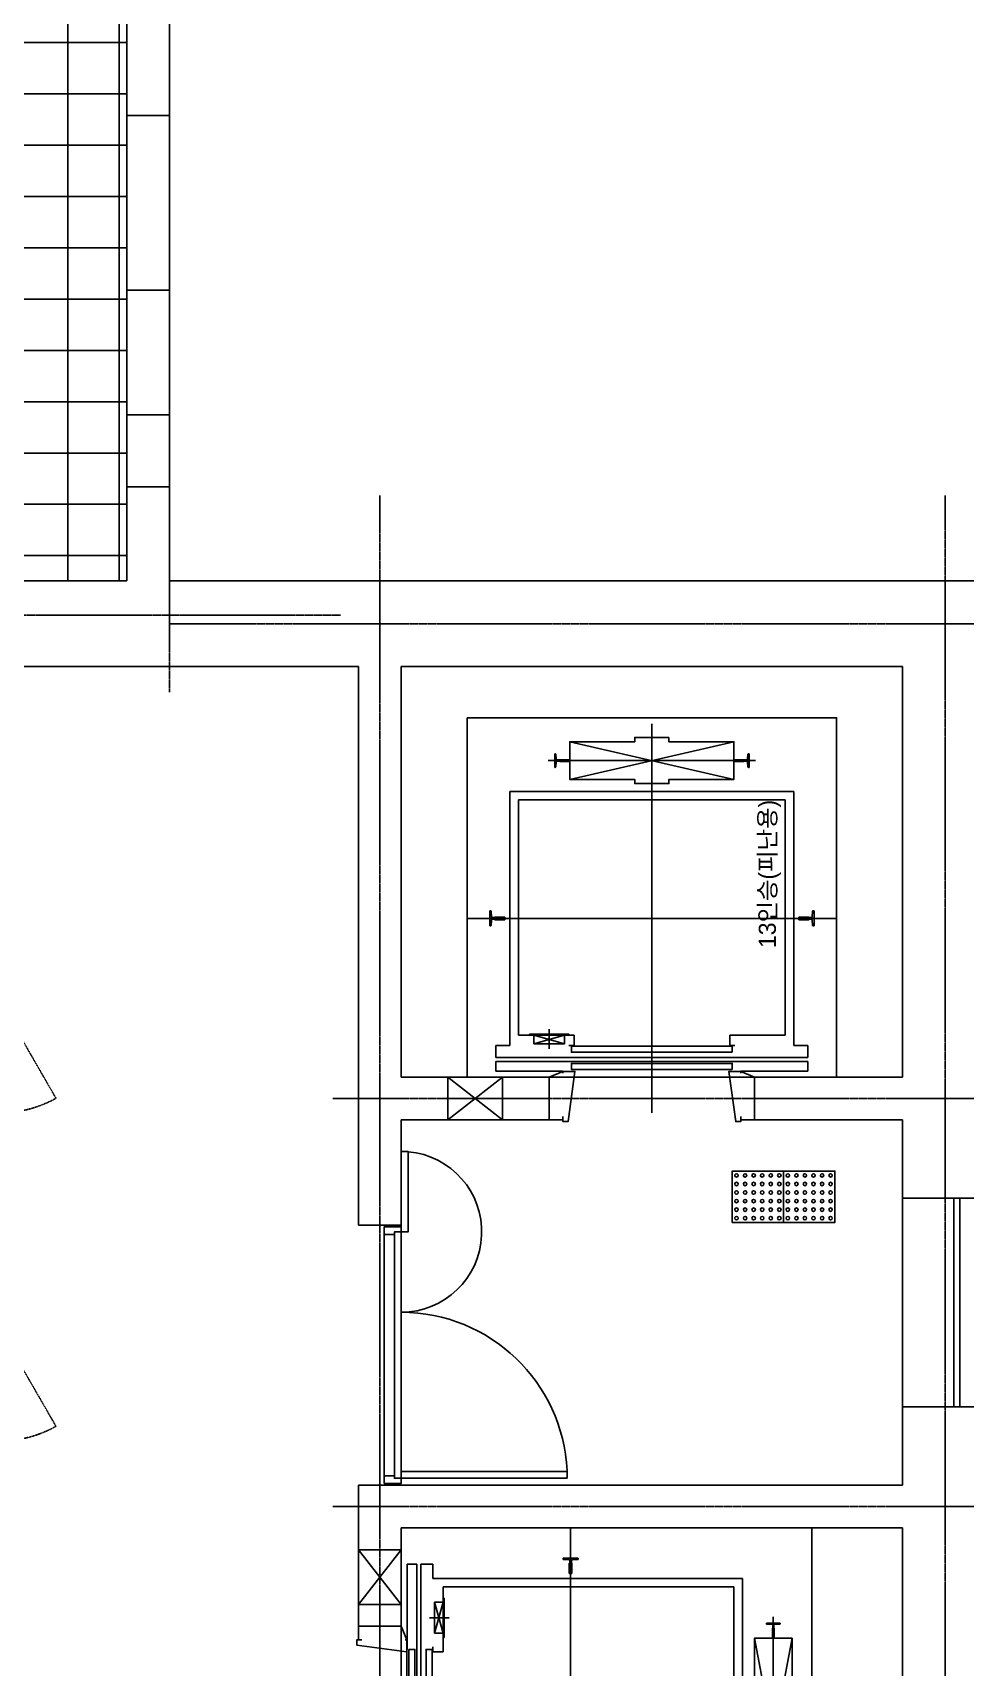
# Model space of a CAD drawing. Header units: millimetres. Extents: x 18456 to 179493, y -203649 to 469211.
# Drawn here: x 112045 to 117497, y 130794 to 140348 of the extents above; entities that cross this region are included whole.
import ezdxf

# ---------------------------------------------------------------- set-up
doc = ezdxf.new("R2010")
doc.units = ezdxf.units.MM
doc.linetypes.add('X-평면도(기본형)$0$CEN', pattern=[52.5, 50, -1, 0.5, -1])
doc.linetypes.add('X-평면도(기본형)$0$HID', pattern=[2.8, 1.8, -1])
for name, color, linetype, true_color in [('X-평면도(기본형)$0$40HAT', 9, 'Continuous', 0x808080), ('X-평면도(기본형)$0$4ELE', 4, 'Continuous', 0x00ffff), ('X-평면도(기본형)$0$A-DOOR', 4, 'Continuous', 0x00ffff), ('X-평면도(기본형)$0$CEN', 1, 'X-평면도(기본형)$0$CEN', 0xff0000), ('X-평면도(기본형)$0$DEFPOINTS-1', 7, 'Continuous', 0x262f4c), ('X-평면도(기본형)$0$DEFTXT', 7, 'Continuous', 0x7fdfff), ('X-평면도(기본형)$0$ELEV', 9, 'Continuous', 0x808080), ('X-평면도(기본형)$0$NON', 6, 'Continuous', 0xff00ff), ('X-평면도(기본형)$0$STL', 4, 'Continuous', 0x00ffff), ('X-평면도(기본형)$0$TIL', 5, 'Continuous', 0x0000ff), ('X-평면도(기본형)$0$TILE', 7, 'Continuous', 0xc0c0c0), ('X-평면도(기본형)$0$W1', 2, 'Continuous', 0xffff00), ('X-평면도(기본형)$0$설비OPEN', 9, 'Continuous', 0x808080)]:
    doc.layers.add(name, color=color, linetype=linetype, true_color=true_color)
doc.styles.add('맑은 고딕 Regular', font='')
doc.styles.get('맑은 고딕 Regular').set_extended_font_data('M+39D80 怨좊뵓')

# ---------------------------------------------------------------- blocks, each defined once
blk = doc.blocks.new('X-평면도(기본형)$0$jjbl')
at = {"layer": 'X-평면도(기본형)$0$TILE'}
blk.add_lwpolyline([(300, 300), (300, 0), (0, 0), (0, 300)], close=True, dxfattribs=at)
for centre in [(25, 275), (25, 225), (75, 275), (75, 225), (125, 275), (125, 225), (175, 275), (175, 225), (225, 275), (225, 225), (275, 275), (275, 225), (25, 175), (25, 125), (75, 175), (75, 125), (125, 175), (125, 125), (175, 175), (175, 125), (225, 175), (225, 125), (275, 175), (275, 125), (25, 75), (25, 25), (75, 75), (75, 25), (125, 75), (125, 25), (175, 75), (175, 25), (225, 75), (225, 25), (275, 75), (275, 25)]:
    blk.add_circle(centre, 10, dxfattribs=at)
blk = doc.blocks.new('X-평면도(기본형)$0$evj')
at = {"xscale": -1, "rotation": 180}
for p in [(300, 600), (300, 300)]:
    blk.add_blockref('X-평면도(기본형)$0$jjbl', p, dxfattribs=at)
blk = doc.blocks.new('X-평면도(기본형)$0$PSD700_2')
at = {"layer": 'X-평면도(기본형)$0$STL', "color": 5, "linetype": 'X-평면도(기본형)$0$HID', "true_color": 0x0000ff}
blk.add_line((-330, 30), (243.8, 361.3), dxfattribs=at)
for points in [[(-330, 0), (-330, 30), (-350, 30), (-350, 0)], [(-330, 0), (-330, 30), (330, 30), (330, 0)], [(350, 0), (350, 30), (330, 30), (330, 0)]]:
    blk.add_lwpolyline(points, close=True, dxfattribs=at)
blk.add_arc((-350, 30), 680, 0, 29.15738, dxfattribs=at)
blk = doc.blocks.new('X-평면도(기본형)$0$ev16x2k')
at = {"layer": 'X-평면도(기본형)$0$DEFPOINTS-1'}
blk.add_lwpolyline([(-1225, 2525), (3575, 2525), (3575, 125), (-1225, 125)], close=True, dxfattribs=at)
at = {"layer": 'X-평면도(기본형)$0$ELEV', "color": 1, "true_color": 0xff0000}
for p, q in [((0, -85), (0, 2515)), ((2350, -85), (2350, 2515)), ((-706, 2300), (706, 2300)), ((1644, 2300), (3056, 2300)), ((3575, 1115), (-1220, 1115))]:
    blk.add_line(p, q, dxfattribs=at)
at = {"layer": 'X-평면도(기본형)$0$ELEV'}
for p, q in [((-580, 2190), (580, 2410)), ((-580, 2410), (580, 2190)), ((1770, 2190), (2930, 2410)), ((1770, 2410), (2930, 2190)), ((-665.7, 2340), (-668, 2340)), ((-668, 2340), (-668, 2260)), ((-659.8, 2307.5), (-661.7, 2336.3)), ((-639.2, 2303.8), (-655.8, 2303.8)), ((-655.8, 2296.3), (-639.2, 2296.3)), ((-581, 2305), (-638, 2305)), ((-638, 2295), (-581, 2295)), ((-580, 2304), (-581, 2305)), ((-581, 2295), (-580, 2296)), ((-580, 2296), (-580, 2304)), ((580, 2304), (581, 2305)), ((580, 2296), (580, 2304)), ((581, 2295), (580, 2296)), ((581, 2305), (638, 2305)), ((638, 2295), (581, 2295)), ((639.2, 2303.8), (655.8, 2303.8)), ((655.8, 2296.3), (639.2, 2296.3)), ((659.8, 2307.5), (661.7, 2336.3)), ((665.7, 2340), (668, 2340)), ((668, 2340), (668, 2260)), ((1684.3, 2340), (1682, 2340)), ((1682, 2340), (1682, 2260)), ((1690.2, 2307.5), (1688.3, 2336.3)), ((1710.8, 2303.8), (1694.2, 2303.8)), ((1694.2, 2296.3), (1710.8, 2296.3)), ((1769, 2305), (1712, 2305)), ((1712, 2295), (1769, 2295)), ((1770, 2304), (1769, 2305)), ((1769, 2295), (1770, 2296)), ((1770, 2296), (1770, 2304)), ((2930, 2304), (2931, 2305)), ((2930, 2296), (2930, 2304)), ((2931, 2295), (2930, 2296)), ((2931, 2305), (2988, 2305)), ((2988, 2295), (2931, 2295)), ((2989.2, 2303.8), (3005.8, 2303.8)), ((3005.8, 2296.3), (2989.2, 2296.3)), ((3009.8, 2307.5), (3011.7, 2336.3)), ((3015.7, 2340), (3018, 2340)), ((3018, 2340), (3018, 2260)), ((-668, 2260), (-665.7, 2260)), ((-661.7, 2263.7), (-659.8, 2292.5)), ((661.7, 2263.7), (659.8, 2292.5)), ((668, 2260), (665.7, 2260)), ((1682, 2260), (1684.3, 2260)), ((1688.3, 2263.7), (1690.2, 2292.5)), ((3011.7, 2263.7), (3009.8, 2292.5)), ((3018, 2260), (3015.7, 2260)), ((-930, 310), (-930, 2120)), ((-930, 2120), (930, 2120)), ((930, 310), (930, 2120)), ((1420, 310), (1420, 2120)), ((1420, 2120), (3280, 2120)), ((3280, 310), (3280, 2120)), ((-880, 370), (-880, 2070)), ((-880, 2070), (880, 2070)), ((880, 370), (880, 2070)), ((1470, 370), (1470, 2070)), ((1470, 2070), (3230, 2070)), ((3230, 370), (3230, 2070)), ((-1043.7, 1159.5), (-1048, 1159.5)), ((-1048, 1159.5), (-1048, 1070.5)), ((-1037.3, 1123.4), (-1039.7, 1155.8)), ((1037.3, 1123.4), (1039.7, 1155.8)), ((1043.7, 1159.5), (1048, 1159.5)), ((1048, 1159.5), (1048, 1070.5)), ((1306.3, 1159.5), (1302, 1159.5)), ((1302, 1159.5), (1302, 1070.5)), ((1312.7, 1123.4), (1310.3, 1155.8)), ((3387.3, 1123.4), (3389.7, 1155.8)), ((3393.7, 1159.5), (3398, 1159.5)), ((3398, 1159.5), (3398, 1070.5)), ((-1048, 1070.5), (-1043.7, 1070.5)), ((-1039.7, 1074.2), (-1037.3, 1106.6)), ((-1021.2, 1119.8), (-1033.3, 1119.8)), ((-1033.3, 1110.2), (-1021.2, 1110.2)), ((-960, 1123), (-1018, 1123)), ((-1018, 1107), (-960, 1107)), ((-959, 1122), (-960, 1123)), ((-960, 1107), (-959, 1108)), ((-959, 1108), (-959, 1122)), ((959, 1122), (960, 1123)), ((959, 1108), (959, 1122)), ((960, 1107), (959, 1108)), ((960, 1123), (1018, 1123)), ((1018, 1107), (960, 1107)), ((1021.2, 1119.8), (1033.3, 1119.8)), ((1033.3, 1110.2), (1021.2, 1110.2)), ((1039.7, 1074.2), (1037.3, 1106.6)), ((1048, 1070.5), (1043.7, 1070.5)), ((1302, 1070.5), (1306.3, 1070.5)), ((1310.3, 1074.2), (1312.7, 1106.6)), ((1328.8, 1119.8), (1316.7, 1119.8)), ((1316.7, 1110.2), (1328.8, 1110.2)), ((1390, 1123), (1332, 1123)), ((1332, 1107), (1390, 1107)), ((1391, 1122), (1390, 1123)), ((1390, 1107), (1391, 1108)), ((1391, 1108), (1391, 1122)), ((3309, 1122), (3310, 1123)), ((3309, 1108), (3309, 1122)), ((3310, 1107), (3309, 1108)), ((3310, 1123), (3368, 1123)), ((3368, 1107), (3310, 1107)), ((3371.2, 1119.8), (3383.3, 1119.8)), ((3383.3, 1110.2), (3371.2, 1110.2)), ((3389.7, 1074.2), (3387.3, 1106.6)), ((3398, 1070.5), (3393.7, 1070.5)), ((-930, 310), (-1012, 310)), ((-1012, 240), (-1012, 310)), ((-500, 370), (-880, 370)), ((-790, 370), (-610, 320)), ((-790, 320), (-610, 370)), ((-500, 310), (-530, 310)), ((-500, 310), (-500, 370)), ((880, 370), (500, 370)), ((500, 310), (500, 370)), ((500, 310), (530, 310)), ((930, 310), (1012, 310)), ((1012, 240), (1012, 310)), ((1420, 310), (1338, 310)), ((1338, 240), (1338, 310)), ((1850, 370), (1470, 370)), ((1560, 370), (1740, 320)), ((1560, 320), (1740, 370)), ((1850, 310), (1820, 310)), ((1850, 310), (1850, 370)), ((3230, 370), (2850, 370)), ((2850, 310), (2850, 370)), ((2850, 310), (2880, 310)), ((3280, 310), (3362, 310)), ((3362, 240), (3362, 310)), ((-1012, 240), (1012, 240)), ((-1012, 215), (1012, 215)), ((-1012, 160), (-1012, 215)), ((1012, 160), (1012, 215)), ((1338, 240), (3362, 240)), ((1338, 215), (3362, 215)), ((1338, 160), (1338, 215)), ((3362, 160), (3362, 215)), ((-1012, 160), (-515, 160)), ((-500, 158), (500, 158)), ((515, 160), (1012, 160)), ((1338, 160), (1835, 160)), ((1850, 158), (2850, 158)), ((2865, 160), (3362, 160))]:
    blk.add_line(p, q, dxfattribs=at)
at = {"layer": 'X-평면도(기본형)$0$ELEV', "color": 1, "ltscale": 0.01, "true_color": 0xff0000}
for p, q in [((-700, 405), (-700, 290)), ((1650, 405), (1650, 290))]:
    blk.add_line(p, q, dxfattribs=at)
at = {"layer": 'X-평면도(기본형)$0$ELEV', "color": 18, "true_color": 0x000000}
for p, q in [((-570, 158), (-650, 125)), ((570, 158), (650, 125)), ((1780, 158), (1700, 125)), ((2920, 158), (3000, 125)), ((-570, -125), (-650, -125)), ((570, -125), (650, -125)), ((1780, -125), (1700, -125)), ((2920, -125), (3000, -125))]:
    blk.add_line(p, q, dxfattribs=at)
at = {"layer": 'X-평면도(기본형)$0$ELEV'}
for points in [[(100, 2435), (100, 2410), (580, 2410), (580, 2190), (100, 2190), (100, 2165), (-100, 2165), (-100, 2190), (-580, 2190), (-580, 2410), (-100, 2410), (-100, 2435)], [(2450, 2435), (2450, 2410), (2930, 2410), (2930, 2190), (2450, 2190), (2450, 2165), (2250, 2165), (2250, 2190), (1770, 2190), (1770, 2410), (2250, 2410), (2250, 2435)], [(-815, 375), (-585, 375), (-585, 370), (-815, 370)], [(-790, 370), (-610, 370), (-610, 320), (-790, 320)], [(515, 270), (-515, 270), (-515, 305), (515, 305)], [(1535, 375), (1765, 375), (1765, 370), (1535, 370)], [(1560, 370), (1740, 370), (1740, 320), (1560, 320)], [(2865, 270), (1835, 270), (1835, 305), (2865, 305)], [(515, 170), (-515, 170), (-515, 205), (515, 205)], [(2865, 170), (1835, 170), (1835, 205), (2865, 205)]]:
    blk.add_lwpolyline(points, close=True, dxfattribs=at)
at = {"layer": 'X-평면도(기본형)$0$ELEV', "color": 4, "true_color": 0x00ffff}
for points in [[(-570, 148), (-570, 158), (-570, 156), (-570, 158), (-500, 158), (-540, -135), (-570, -135), (-570, -105)], [(570, 148), (570, 158), (570, 156), (570, 158), (500, 158), (540, -135), (570, -135), (570, -105)], [(1780, 148), (1780, 158), (1780, 156), (1780, 158), (1850, 158), (1810, -135), (1780, -135), (1780, -105)], [(2920, 148), (2920, 158), (2920, 156), (2920, 158), (2850, 158), (2890, -135), (2920, -135), (2920, -105)]]:
    blk.add_lwpolyline(points, dxfattribs=at)
at = {"layer": 'X-평면도(기본형)$0$ELEV'}
for centre, radius, start, end in [((-665.7, 2336), 4, 3.94519, 90), ((639.2, 2305), 1.2, 180, 270), ((639.2, 2295), 1.2, 90, 180), ((655.8, 2307.8), 4, 270, 356.05481), ((655.8, 2292.3), 4, 3.94519, 90), ((1684.3, 2336), 4, 3.94519, 90), ((2989.2, 2305), 1.2, 180, 270), ((2989.2, 2295), 1.2, 90, 180), ((3005.8, 2307.8), 4, 270, 356.05481), ((3005.8, 2292.3), 4, 3.94519, 90), ((-665.7, 2264), 4, 270, 356.05481), ((1684.3, 2264), 4, 270, 356.05481), ((-1043.7, 1155.5), 4, 4.31603, 90), ((1306.3, 1155.5), 4, 4.31603, 90), ((-1043.7, 1074.5), 4, 270, 355.68397), ((1021.2, 1123), 3.2, 179.11171, 270), ((1021.3, 1107), 3.25, 90.88829, 180), ((1033.3, 1123.8), 4, 270, 355.68397), ((1033.3, 1106.2), 4, 4.31603, 90), ((1306.3, 1074.5), 4, 270, 355.68397), ((3371.2, 1123), 3.2, 179.11171, 270), ((3371.3, 1107), 3.25, 90.88829, 180), ((3383.3, 1123.8), 4, 270, 355.68397), ((3383.3, 1106.2), 4, 4.31603, 90)]:
    blk.add_arc(centre, radius, start, end, dxfattribs=at)
at = {"layer": 'X-평면도(기본형)$0$ELEV', "extrusion": (0, 0, -1)}
for centre, radius, start, end in [((655.8, 2307.8), 4, 270, 356.05481), ((655.8, 2292.3), 4, 3.94519, 90), ((639.2, 2305), 1.2, 180, 270), ((639.2, 2295), 1.2, 90, 180), ((-665.7, 2336), 4, 3.94519, 90), ((-1694.2, 2307.8), 4, 270, 356.05481), ((-1694.2, 2292.3), 4, 3.94519, 90), ((-1710.8, 2305), 1.2, 180, 270), ((-1710.8, 2295), 1.2, 90, 180), ((-3015.7, 2336), 4, 3.94519, 90), ((-665.7, 2264), 4, 270, 356.05481), ((-3015.7, 2264), 4, 270, 356.05481), ((-1043.7, 1155.5), 4, 4.31603, 90), ((-3393.7, 1155.5), 4, 4.31603, 90), ((1033.3, 1123.8), 4, 270, 355.68397), ((1033.3, 1106.2), 4, 4.31603, 90), ((1021.2, 1123), 3.2, 179.11171, 270), ((1021.3, 1107), 3.25, 90.88829, 180), ((-1043.7, 1074.5), 4, 270, 355.68397), ((-1316.7, 1123.8), 4, 270, 355.68397), ((-1316.7, 1106.2), 4, 4.31603, 90), ((-1328.8, 1123), 3.2, 179.11171, 270), ((-1328.7, 1107), 3.25, 90.88829, 180), ((-3393.7, 1074.5), 4, 270, 355.68397)]:
    blk.add_arc(centre, radius, start, end, dxfattribs=at)
at = {"layer": 'X-평면도(기본형)$0$DEFTXT', "char_height": 100, "width": 2039.13, "attachment_point": 9, "rotation": 90, "style": '맑은 고딕 Regular'}
for insert in [(855, 2070), (3205, 2070)]:
    blk.add_mtext('16인승(비상용)', dxfattribs=dict(at, insert=insert))
blk = doc.blocks.new('X-평면도(기본형)$0$ev13k')
at = {"layer": 'X-평면도(기본형)$0$DEFPOINTS-1'}
blk.add_lwpolyline([(-1080, 2225), (1080, 2225), (1080, 125), (-1080, 125)], close=True, dxfattribs=at)
at = {"layer": 'X-평면도(기본형)$0$ELEV', "color": 1, "true_color": 0xff0000}
for p, q in [((0, -85), (0, 2190)), ((-606, 1975), (606, 1975)), ((1080, 1052.5), (-1080, 1052.5))]:
    blk.add_line(p, q, dxfattribs=at)
at = {"layer": 'X-평면도(기본형)$0$ELEV'}
for p, q in [((-565.7, 2015), (-568, 2015)), ((-568, 2015), (-568, 1935)), ((-559.8, 1982.5), (-561.7, 2011.3)), ((-480, 1865), (480, 2085)), ((-480, 2085), (480, 1865)), ((559.8, 1982.5), (561.7, 2011.3)), ((565.7, 2015), (568, 2015)), ((568, 2015), (568, 1935)), ((-568, 1935), (-565.7, 1935)), ((-561.7, 1938.7), (-559.8, 1967.5)), ((-539.2, 1978.8), (-555.8, 1978.8)), ((-555.8, 1971.2), (-539.2, 1971.2)), ((-481, 1980), (-538, 1980)), ((-538, 1970), (-481, 1970)), ((-480, 1979), (-481, 1980)), ((-481, 1970), (-480, 1971)), ((-480, 1971), (-480, 1979)), ((480, 1979), (481, 1980)), ((480, 1971), (480, 1979)), ((481, 1970), (480, 1971)), ((481, 1980), (538, 1980)), ((538, 1970), (481, 1970)), ((539.2, 1978.8), (555.8, 1978.8)), ((555.8, 1971.2), (539.2, 1971.2)), ((561.7, 1938.7), (559.8, 1967.5)), ((568, 1935), (565.7, 1935)), ((-830, 310), (-830, 1795)), ((-830, 1795), (830, 1795)), ((-780, 370), (-780, 1745)), ((-780, 1745), (780, 1745)), ((780, 370), (780, 1745)), ((830, 310), (830, 1795)), ((-943.7, 1097), (-948, 1097)), ((-948, 1097), (-948, 1008)), ((-937.3, 1060.9), (-939.7, 1093.3)), ((-921.2, 1057.2), (-933.3, 1057.2)), ((-860, 1060.5), (-918, 1060.5)), ((-859, 1059.5), (-860, 1060.5)), ((-859, 1045.5), (-859, 1059.5)), ((859, 1059.5), (860, 1060.5)), ((859, 1045.5), (859, 1059.5)), ((860, 1060.5), (918, 1060.5)), ((921.2, 1057.2), (933.3, 1057.2)), ((937.3, 1060.9), (939.7, 1093.3)), ((943.7, 1097), (948, 1097)), ((948, 1097), (948, 1008)), ((-948, 1008), (-943.7, 1008)), ((-939.7, 1011.7), (-937.3, 1044.1)), ((-933.3, 1047.7), (-921.2, 1047.7)), ((-918, 1044.5), (-860, 1044.5)), ((-860, 1044.5), (-859, 1045.5)), ((860, 1044.5), (859, 1045.5)), ((918, 1044.5), (860, 1044.5)), ((933.3, 1047.7), (921.2, 1047.7)), ((939.7, 1011.7), (937.3, 1044.1)), ((948, 1008), (943.7, 1008)), ((-830, 310), (-912, 310)), ((-912, 240), (-912, 310)), ((-455, 370), (-780, 370)), ((-690, 370), (-510, 320)), ((-690, 320), (-510, 370)), ((-455, 310), (-485, 310)), ((-455, 310), (-455, 370)), ((780, 370), (455, 370)), ((455, 310), (455, 370)), ((455, 310), (485, 310)), ((830, 310), (912, 310)), ((912, 240), (912, 310)), ((-912, 240), (912, 240)), ((-912, 215), (912, 215)), ((-912, 160), (-912, 215)), ((912, 160), (912, 215)), ((-912, 160), (-520, 160)), ((520, 160), (912, 160))]:
    blk.add_line(p, q, dxfattribs=at)
at = {"layer": 'X-평면도(기본형)$0$ELEV', "color": 1, "ltscale": 0.01, "true_color": 0xff0000}
blk.add_line((-600, 405), (-600, 290), dxfattribs=at)
at = {"layer": 'X-평면도(기본형)$0$ELEV', "color": 18, "true_color": 0x000000}
for p, q in [((-520, 158), (-600, 125)), ((520, 158), (600, 125)), ((-520, -125), (-600, -125)), ((520, -125), (600, -125))]:
    blk.add_line(p, q, dxfattribs=at)
at = {"layer": 'X-평면도(기본형)$0$ELEV'}
for points in [[(100, 2110), (100, 2085), (480, 2085), (480, 1865), (100, 1865), (100, 1840), (-100, 1840), (-100, 1865), (-480, 1865), (-480, 2085), (-100, 2085), (-100, 2110)], [(-715, 375), (-485, 375), (-485, 370), (-715, 370)], [(-690, 370), (-510, 370), (-510, 320), (-690, 320)], [(470, 270), (-470, 270), (-470, 305), (470, 305)], [(470, 170), (-470, 170), (-470, 205), (470, 205)]]:
    blk.add_lwpolyline(points, close=True, dxfattribs=at)
at = {"layer": 'X-평면도(기본형)$0$ELEV', "color": 4, "true_color": 0x00ffff}
for points in [[(-520, 148), (-520, 158), (-520, 156), (-520, 158), (-450, 158), (-490, -135), (-520, -135), (-520, -105)], [(520, 148), (520, 158), (520, 156), (520, 158), (450, 158), (490, -135), (520, -135), (520, -105)]]:
    blk.add_lwpolyline(points, dxfattribs=at)
at = {"layer": 'X-평면도(기본형)$0$ELEV'}
for centre, radius, start, end in [((-565.7, 2011), 4, 3.94519, 90), ((-565.7, 1939), 4, 270, 356.05481), ((539.2, 1980), 1.2, 180, 270), ((539.2, 1970), 1.2, 90, 180), ((555.8, 1982.8), 4, 270, 356.05481), ((555.8, 1967.2), 4, 3.94519, 90), ((-943.7, 1093), 4, 4.31603, 90), ((921.2, 1060.5), 3.2, 179.11171, 270), ((933.3, 1061.2), 4, 270, 355.68397), ((-943.7, 1012), 4, 270, 355.68397), ((921.3, 1044.5), 3.25, 90.88829, 180), ((933.3, 1043.7), 4, 4.31603, 90)]:
    blk.add_arc(centre, radius, start, end, dxfattribs=at)
at = {"layer": 'X-평면도(기본형)$0$ELEV', "extrusion": (0, 0, -1)}
for centre, radius, start, end in [((-565.7, 2011), 4, 3.94519, 90), ((555.8, 1982.8), 4, 270, 356.05481), ((555.8, 1967.2), 4, 3.94519, 90), ((539.2, 1980), 1.2, 180, 270), ((539.2, 1970), 1.2, 90, 180), ((-565.7, 1939), 4, 270, 356.05481), ((933.3, 1061.2), 4, 270, 355.68397), ((921.2, 1060.5), 3.2, 179.11171, 270), ((-943.7, 1093), 4, 4.31603, 90), ((933.3, 1043.7), 4, 4.31603, 90), ((921.3, 1044.5), 3.25, 90.88829, 180), ((-943.7, 1012), 4, 270, 355.68397)]:
    blk.add_arc(centre, radius, start, end, dxfattribs=at)
at = {"layer": 'X-평면도(기본형)$0$DEFTXT', "insert": (755, 1745), "char_height": 100, "width": 2039.13, "attachment_point": 9, "rotation": 90, "style": '맑은 고딕 Regular'}
blk.add_mtext('13인승(피난용)', dxfattribs=at)

msp = doc.modelspace()

# ---------------------------------------------------------------- hatches: boundary and pattern name
at = {"layer": 'X-평면도(기본형)$0$TIL'}
h = msp.add_hatch(dxfattribs=at)
h.set_pattern_fill('H3', color=256, scale=300, angle=45, style=0, pattern_type=2)
h.set_pattern_definition([(360, (-609549.33, 317891.23), (2e-13, 300), []), (90, (-609549.33, 317891.23), (-300, 9e-14), [])])
h.paths.add_polyline_path([(111119.6, 137293.9), (110969.6, 137293.9), (110969.6, 138893.9), (110854.6, 138893.9), (110854.6, 140413.9), (110969.6, 140413.9), (110969.6, 140843.9), (111249.6, 140843.9), (111249.6, 144423.9), (111134.6, 144423.9), (111134.6, 145943.9), (111249.6, 145943.9), (111249.6, 146443.9), (111049.6, 146443.9), (111049.6, 147413.9), (112594.6, 147413.9), (112594.6, 141483.9), (111769.6, 141483.9), (111769.6, 140973.9), (111569.6, 140973.9), (111569.6, 140773.9), (111769.6, 140773.9), (111769.6, 140733.9), (112594.6, 140733.9), (112594.6, 137143.9), (111119.6, 137143.9)], flags=0)

# ---------------------------------------------------------------- linework, layer by layer
at = {"color": 6, "true_color": 0xff00ff}
for p, q in [((114472.1, 134243.9), (114472.1, 133993.9)), ((114792.1, 134243.9), (114472.1, 134243.9)), ((114792.1, 133993.9), (114472.1, 134243.9)), ((114472.1, 133993.9), (114792.1, 134243.9)), ((114792.1, 133993.9), (114792.1, 134243.9)), ((114472.1, 133993.9), (114792.1, 133993.9)), ((113949.6, 131481.4), (113949.6, 131161.4)), ((114199.6, 131481.4), (113949.6, 131481.4)), ((114199.6, 131481.4), (113949.6, 131161.4)), ((114199.6, 131161.4), (113949.6, 131481.4)), ((114199.6, 131161.4), (114199.6, 131481.4)), ((113949.6, 131161.4), (114199.6, 131161.4))]:
    msp.add_line(p, q, dxfattribs=at)
at = {"layer": 'X-평면도(기본형)$0$4ELE'}
for p, q in [((112594.6, 139863.9), (112594.6, 138843.9)), ((112844.6, 139863.9), (112844.6, 138843.9)), ((112594.6, 138113.9), (112594.6, 137693.9)), ((112844.6, 138113.9), (112844.6, 137693.9)), ((117129.6, 133536.4), (117129.6, 132316.4))]:
    msp.add_line(p, q, dxfattribs=at)
at = {"layer": 'X-평면도(기본형)$0$A-DOOR', "color": 8, "true_color": 0x808080}
for p, q in [((114099.6, 131913.9), (114099.6, 133323.9)), ((114159.6, 131913.9), (114159.6, 133323.9)), ((114199.6, 131898.9), (114199.6, 133338.9))]:
    msp.add_line(p, q, dxfattribs=at)
at = {"layer": 'X-평면도(기본형)$0$A-DOOR'}
for points in [[(114199.6, 133808.9), (114199.6, 133338.9), (114239.6, 133338.9), (114239.6, 133808.9)], [(114099.6, 133323.9), (114099.6, 133368.9), (114199.6, 133368.9), (114199.6, 133338.9), (114159.6, 133338.9), (114159.6, 133323.9)], [(114099.6, 131913.9), (114099.6, 131868.9), (114199.6, 131868.9), (114199.6, 131898.9), (114159.6, 131898.9), (114159.6, 131913.9)], [(115169.6, 131898.9), (114199.6, 131898.9), (114199.6, 131938.9), (115169.6, 131938.9)]]:
    msp.add_lwpolyline(points, close=True, dxfattribs=at)
at = {"layer": 'X-평면도(기본형)$0$A-DOOR', "color": 8, "true_color": 0x808080}
for centre, radius, start, end in [((114199.6, 133338.9), 470, 270, 85.11786), ((114199.6, 131898.9), 970, 2.63522, 90)]:
    msp.add_arc(centre, radius, start, end, dxfattribs=at)
at = {"layer": 'X-평면도(기본형)$0$CEN'}
for p, q in [((114074.6, 125558.9), (114074.6, 137643.9)), ((117379.6, 127308.9), (117379.6, 137643.9)), ((112844.6, 137143.9), (112844.6, 136493.9)), ((113844.6, 136943.9), (109919.6, 136943.9)), ((118129.6, 136893.9), (112844.6, 136893.9)), ((118129.6, 134118.9), (113799.6, 134118.9)), ((118129.6, 131733.9), (113799.6, 131733.9))]:
    msp.add_line(p, q, dxfattribs=at)
at = {"layer": 'X-평면도(기본형)$0$NON'}
for p, q in [((117429.6, 133536.4), (117429.6, 132316.4)), ((117464.6, 133536.4), (117464.6, 132316.4))]:
    msp.add_line(p, q, dxfattribs=at)
at = {"layer": 'X-평면도(기본형)$0$W1'}
for p, q in [((112594.6, 139863.9), (112594.6, 142223.9)), ((112844.6, 142223.9), (112844.6, 139863.9)), ((112844.6, 139863.9), (112594.6, 139863.9)), ((112844.6, 138843.9), (112594.6, 138843.9)), ((112594.6, 138843.9), (112594.6, 138113.9)), ((112844.6, 138843.9), (112844.6, 138113.9)), ((112844.6, 138113.9), (112594.6, 138113.9)), ((112844.6, 137693.9), (112594.6, 137693.9)), ((112594.6, 137693.9), (112594.6, 137143.9)), ((112844.6, 137693.9), (112844.6, 137143.9)), ((112594.6, 137143.9), (110129.6, 137143.9)), ((117629.6, 137143.9), (112844.6, 137143.9)), ((113949.6, 136643.9), (110629.6, 136643.9)), ((113949.6, 133378.9), (113949.6, 136643.9)), ((114199.6, 134243.9), (114199.6, 136643.9)), ((117129.6, 136643.9), (114199.6, 136643.9)), ((117129.6, 134243.9), (117129.6, 136643.9)), ((115064.6, 134243.9), (114199.6, 134243.9)), ((115064.6, 134243.9), (115064.6, 133993.9)), ((116264.6, 134243.9), (116264.6, 133993.9)), ((117129.6, 134243.9), (116264.6, 134243.9)), ((114199.6, 133378.9), (114199.6, 133993.9)), ((115064.6, 133993.9), (114199.6, 133993.9)), ((117129.6, 133993.9), (116264.6, 133993.9)), ((117129.6, 133536.4), (117129.6, 133993.9)), ((117129.6, 133536.4), (117629.6, 133536.4)), ((114199.6, 133378.9), (113949.6, 133378.9)), ((117129.6, 132316.4), (117629.6, 132316.4)), ((117129.6, 131858.9), (117129.6, 132316.4)), ((113949.6, 131033.9), (113949.6, 131858.9)), ((117129.6, 131858.9), (113949.6, 131858.9)), ((114199.6, 131033.9), (114199.6, 131608.9)), ((117129.6, 131608.9), (114199.6, 131608.9)), ((117129.6, 125858.9), (117129.6, 131608.9)), ((113949.6, 131033.9), (114199.6, 131033.9))]:
    msp.add_line(p, q, dxfattribs=at)

# ---------------------------------------------------------------- block references
at = {"layer": 'X-평면도(기본형)$0$40HAT', "rotation": 270}
msp.add_blockref('X-평면도(기본형)$0$evj', (116134.6, 133993.9), dxfattribs=at)
at = {"layer": 'X-평면도(기본형)$0$A-DOOR', "rotation": 270}
for p in [(111819.6, 134363.9), (111819.6, 132446.4)]:
    msp.add_blockref('X-평면도(기본형)$0$PSD700_2', p, dxfattribs=at)
at = {"layer": 'X-평면도(기본형)$0$설비OPEN'}
msp.add_blockref('X-평면도(기본형)$0$ev13k', (115664.6, 134118.9), dxfattribs=at)
at = {"layer": 'X-평면도(기본형)$0$설비OPEN', "rotation": 270}
msp.add_blockref('X-평면도(기본형)$0$ev16x2k', (114074.6, 130383.9), dxfattribs=at)

doc.saveas('drawing.dxf')
